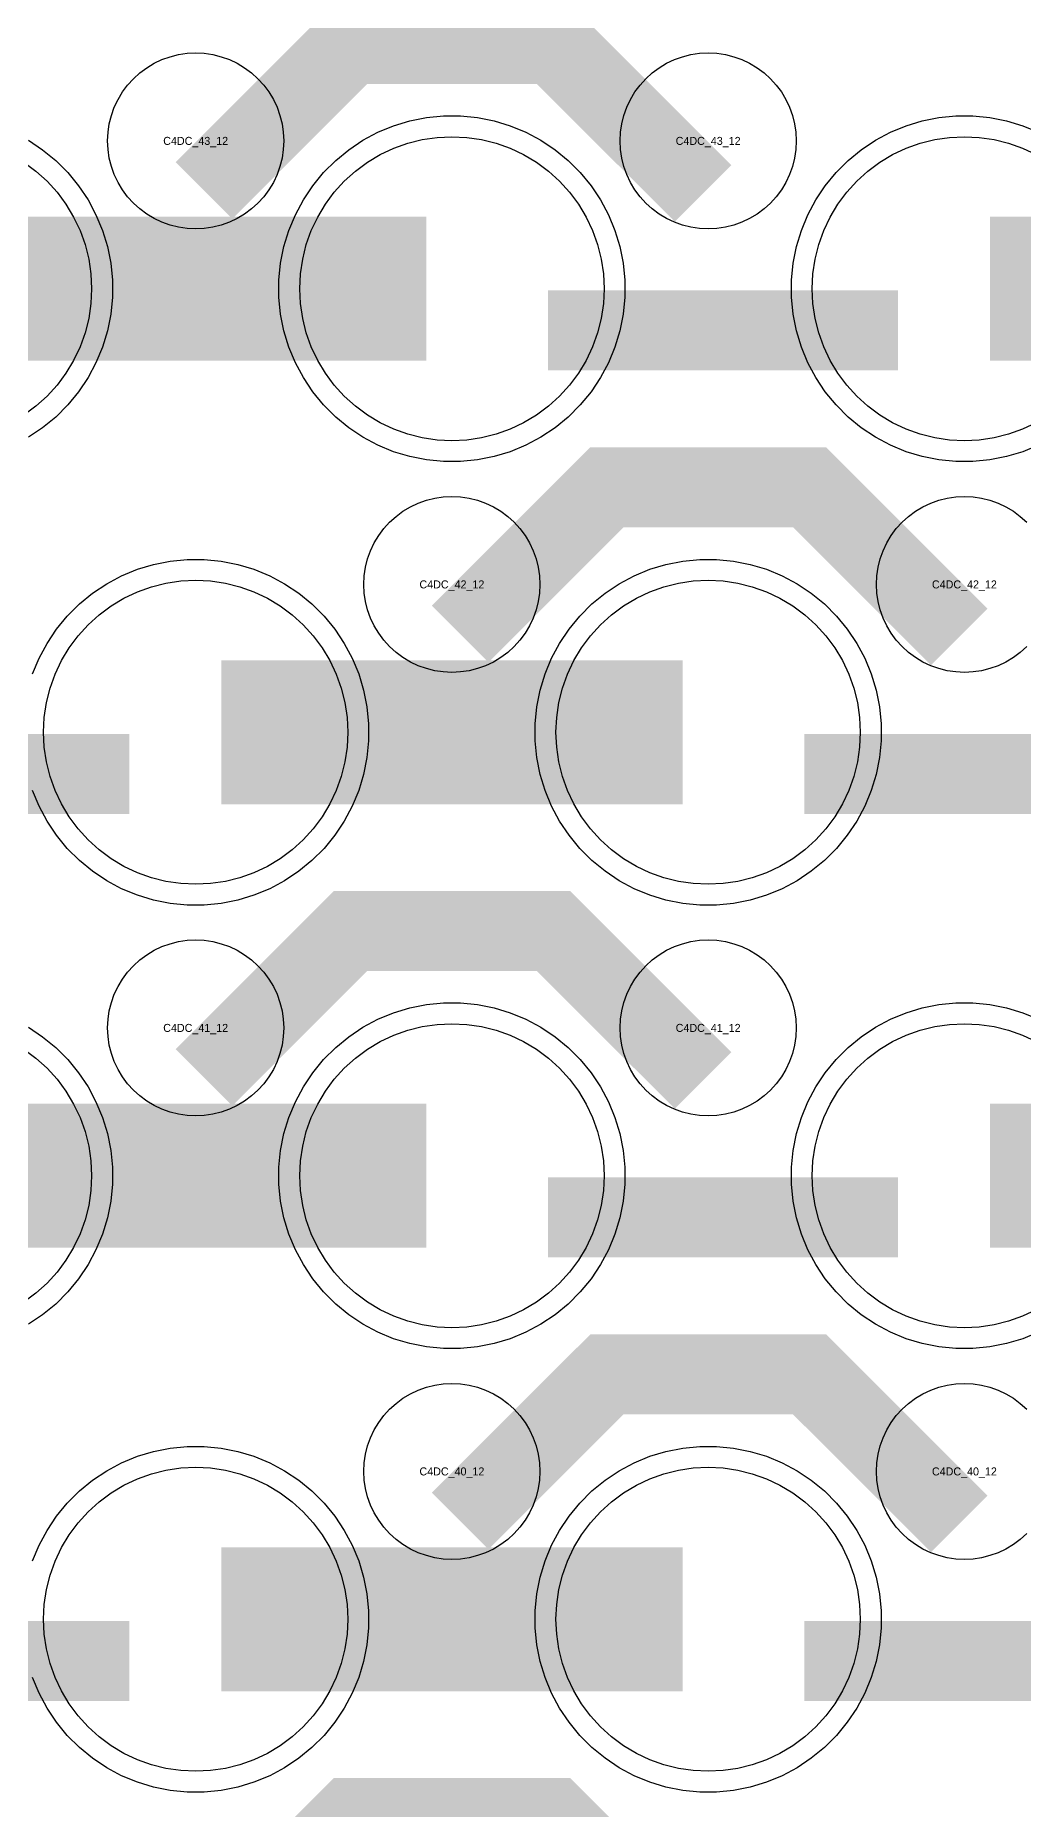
# Model space of a CAD drawing. Extents: x -11880 to 11880, y -14992 to 14992.
# Drawn here: x -8210 to -7902, y -9356 to -8802 of the extents above; entities that cross this region are included whole.
import ezdxf
from ezdxf.enums import TextEntityAlignment as Align

# ---------------------------------------------------------------- set-up
doc = ezdxf.new("R2010")
doc.units = 0
doc.header["$MEASUREMENT"] = 0
for name, color, linetype in [('GDS_775_DT_237', 138, 'CONTINUOUS'), ('RDL1_FS', 34, 'CONTINUOUS'), ('RDL_BS', 160, 'CONTINUOUS')]:
    doc.layers.add(name, color=color, linetype=linetype)

msp = doc.modelspace()

# ---------------------------------------------------------------- linework, layer by layer
at = {"layer": 'RDL1_FS', "color": 240, "true_color": 0xed1f24}
for points in [[(-8080, -8928.819), (-8084.657, -8928.59), (-8089.268, -8927.906), (-8093.791, -8926.774), (-8098.181, -8925.202), (-8102.395, -8923.21), (-8106.395, -8920.812), (-8110.14, -8918.034), (-8113.594, -8914.904), (-8116.724, -8911.45), (-8119.502, -8907.705), (-8121.9, -8903.705), (-8123.892, -8899.491), (-8125.464, -8895.101), (-8126.596, -8890.578), (-8127.28, -8885.967), (-8127.509, -8881.31), (-8127.28, -8876.653), (-8126.596, -8872.042), (-8125.464, -8867.519), (-8123.892, -8863.129), (-8121.9, -8858.915), (-8119.502, -8854.915), (-8116.724, -8851.17), (-8113.594, -8847.716), (-8110.14, -8844.586), (-8106.395, -8841.808), (-8102.395, -8839.41), (-8098.181, -8837.418), (-8093.791, -8835.846), (-8089.268, -8834.714), (-8084.657, -8834.03), (-8080, -8833.801), (-8075.343, -8834.03), (-8070.732, -8834.714), (-8066.209, -8835.846), (-8061.819, -8837.418), (-8057.605, -8839.41), (-8053.605, -8841.808), (-8049.86, -8844.586), (-8046.406, -8847.716), (-8043.276, -8851.17), (-8040.498, -8854.915), (-8038.1, -8858.915), (-8036.108, -8863.129), (-8034.536, -8867.519), (-8033.404, -8872.042), (-8032.72, -8876.653), (-8032.491, -8881.31), (-8032.72, -8885.967), (-8033.404, -8890.578), (-8034.536, -8895.101), (-8036.108, -8899.491), (-8038.1, -8903.705), (-8040.498, -8907.705), (-8043.276, -8911.45), (-8046.406, -8914.904), (-8049.86, -8918.034), (-8053.605, -8920.812), (-8057.605, -8923.21), (-8061.819, -8925.202), (-8066.209, -8926.774), (-8070.732, -8927.906), (-8075.343, -8928.59)], [(-8160, -9344.509), (-8164.657, -9344.28), (-8169.268, -9343.596), (-8173.791, -9342.464), (-8178.181, -9340.892), (-8182.395, -9338.9), (-8186.395, -9336.502), (-8190.14, -9333.724), (-8193.594, -9330.594), (-8196.724, -9327.14), (-8199.502, -9323.395), (-8201.9, -9319.395), (-8203.892, -9315.181), (-8205.464, -9310.791), (-8206.596, -9306.268), (-8207.28, -9301.657), (-8207.509, -9297), (-8207.28, -9292.343), (-8206.596, -9287.732), (-8205.464, -9283.209), (-8203.892, -9278.819), (-8201.9, -9274.605), (-8199.502, -9270.605), (-8196.724, -9266.86), (-8193.594, -9263.406), (-8190.14, -9260.276), (-8186.395, -9257.498), (-8182.395, -9255.1), (-8178.181, -9253.108), (-8173.791, -9251.536), (-8169.268, -9250.404), (-8164.657, -9249.72), (-8160, -9249.491), (-8155.343, -9249.72), (-8150.732, -9250.404), (-8146.209, -9251.536), (-8141.819, -9253.108), (-8137.605, -9255.1), (-8133.605, -9257.498), (-8129.86, -9260.276), (-8126.406, -9263.406), (-8123.276, -9266.86), (-8120.498, -9270.605), (-8118.1, -9274.605), (-8116.108, -9278.819), (-8114.536, -9283.209), (-8113.404, -9287.732), (-8112.72, -9292.343), (-8112.491, -9297), (-8112.72, -9301.657), (-8113.404, -9306.268), (-8114.536, -9310.791), (-8116.108, -9315.181), (-8118.1, -9319.395), (-8120.498, -9323.395), (-8123.276, -9327.14), (-8126.406, -9330.594), (-8129.86, -9333.724), (-8133.605, -9336.502), (-8137.605, -9338.9), (-8141.819, -9340.892), (-8146.209, -9342.464), (-8150.732, -9343.596), (-8155.343, -9344.28)], [(-8000, -9344.509), (-8004.657, -9344.28), (-8009.268, -9343.596), (-8013.791, -9342.464), (-8018.181, -9340.892), (-8022.395, -9338.9), (-8026.395, -9336.502), (-8030.14, -9333.724), (-8033.594, -9330.594), (-8036.724, -9327.14), (-8039.502, -9323.395), (-8041.9, -9319.395), (-8043.892, -9315.181), (-8045.464, -9310.791), (-8046.596, -9306.268), (-8047.28, -9301.657), (-8047.509, -9297), (-8047.28, -9292.343), (-8046.596, -9287.732), (-8045.464, -9283.209), (-8043.892, -9278.819), (-8041.9, -9274.605), (-8039.502, -9270.605), (-8036.724, -9266.86), (-8033.594, -9263.406), (-8030.14, -9260.276), (-8026.395, -9257.498), (-8022.395, -9255.1), (-8018.181, -9253.108), (-8013.791, -9251.536), (-8009.268, -9250.404), (-8004.657, -9249.72), (-8000, -9249.491), (-7995.343, -9249.72), (-7990.732, -9250.404), (-7986.209, -9251.536), (-7981.819, -9253.108), (-7977.605, -9255.1), (-7973.605, -9257.498), (-7969.86, -9260.276), (-7966.406, -9263.406), (-7963.276, -9266.86), (-7960.498, -9270.605), (-7958.1, -9274.605), (-7956.108, -9278.819), (-7954.536, -9283.209), (-7953.404, -9287.732), (-7952.72, -9292.343), (-7952.491, -9297), (-7952.72, -9301.657), (-7953.404, -9306.268), (-7954.536, -9310.791), (-7956.108, -9315.181), (-7958.1, -9319.395), (-7960.498, -9323.395), (-7963.276, -9327.14), (-7966.406, -9330.594), (-7969.86, -9333.724), (-7973.605, -9336.502), (-7977.605, -9338.9), (-7981.819, -9340.892), (-7986.209, -9342.464), (-7990.732, -9343.596), (-7995.343, -9344.28)]]:
    msp.add_lwpolyline(points, close=True, dxfattribs=at)
for points in [[(-7897.605, -8923.21), (-7901.819, -8925.202), (-7906.209, -8926.774), (-7910.732, -8927.906), (-7915.343, -8928.59), (-7920, -8928.819), (-7924.657, -8928.59), (-7929.268, -8927.906), (-7933.791, -8926.774), (-7938.181, -8925.202), (-7942.395, -8923.21), (-7946.395, -8920.812), (-7950.14, -8918.034), (-7953.594, -8914.904), (-7956.724, -8911.45), (-7959.502, -8907.705), (-7961.9, -8903.705), (-7963.892, -8899.491), (-7965.464, -8895.101), (-7966.596, -8890.578), (-7967.28, -8885.967), (-7967.509, -8881.31), (-7967.28, -8876.653), (-7966.596, -8872.042), (-7965.464, -8867.519), (-7963.892, -8863.129), (-7961.9, -8858.915), (-7959.502, -8854.915), (-7956.724, -8851.17), (-7953.594, -8847.716), (-7950.14, -8844.586), (-7946.395, -8841.808), (-7942.395, -8839.41), (-7938.181, -8837.418), (-7933.791, -8835.846), (-7929.268, -8834.714), (-7924.657, -8834.03), (-7920, -8833.801), (-7915.343, -8834.03), (-7910.732, -8834.714), (-7906.209, -8835.846), (-7901.819, -8837.418), (-7897.605, -8839.41)], [(-8213.605, -8841.808), (-8209.86, -8844.586), (-8206.406, -8847.716), (-8203.276, -8851.17), (-8200.498, -8854.915), (-8198.1, -8858.915), (-8196.108, -8863.129), (-8194.536, -8867.519), (-8193.404, -8872.042), (-8192.72, -8876.653), (-8192.491, -8881.31), (-8192.72, -8885.967), (-8193.404, -8890.578), (-8194.536, -8895.101), (-8196.108, -8899.491), (-8198.1, -8903.705), (-8200.498, -8907.705), (-8203.276, -8911.45), (-8206.406, -8914.904), (-8209.86, -8918.034), (-8213.605, -8920.812)]]:
    msp.add_lwpolyline(points, dxfattribs=at)
for points in [[(-8231.998, -8881.31, 45, 45, 0), (-8159.998, -8881.31, 45, 45, 0)], [(-8159.998, -8881.31, 45, 45, 0), (-8087.998, -8881.31, 45, 45, 0)], [(-7911.998, -8881.31, 45, 45, 0), (-7839.998, -8881.31, 45, 45, 0)], [(-8151.998, -9297, 45, 45, 0), (-8079.998, -9297, 45, 45, 0)], [(-8079.998, -9297, 45, 45, 0), (-8007.998, -9297, 45, 45, 0)]]:
    msp.add_lwpolyline(points, format="xyseb", dxfattribs=at)
at = {"layer": 'RDL1_FS'}
for points in [[(-8160, -9067.384), (-8164.657, -9067.155), (-8169.268, -9066.471), (-8173.791, -9065.339), (-8178.181, -9063.767), (-8182.395, -9061.775), (-8186.395, -9059.377), (-8190.14, -9056.599), (-8193.594, -9053.469), (-8196.724, -9050.015), (-8199.502, -9046.27), (-8201.9, -9042.27), (-8203.892, -9038.056), (-8205.464, -9033.666), (-8206.596, -9029.143), (-8207.28, -9024.532), (-8207.509, -9019.875), (-8207.28, -9015.218), (-8206.596, -9010.607), (-8205.464, -9006.084), (-8203.892, -9001.694), (-8201.9, -8997.48), (-8199.502, -8993.48), (-8196.724, -8989.735), (-8193.594, -8986.281), (-8190.14, -8983.151), (-8186.395, -8980.373), (-8182.395, -8977.975), (-8178.181, -8975.983), (-8173.791, -8974.411), (-8169.268, -8973.279), (-8164.657, -8972.595), (-8160, -8972.366), (-8155.343, -8972.595), (-8150.732, -8973.279), (-8146.209, -8974.411), (-8141.819, -8975.983), (-8137.605, -8977.975), (-8133.605, -8980.373), (-8129.86, -8983.151), (-8126.406, -8986.281), (-8123.276, -8989.735), (-8120.498, -8993.48), (-8118.1, -8997.48), (-8116.108, -9001.694), (-8114.536, -9006.084), (-8113.404, -9010.607), (-8112.72, -9015.218), (-8112.491, -9019.875), (-8112.72, -9024.532), (-8113.404, -9029.143), (-8114.536, -9033.666), (-8116.108, -9038.056), (-8118.1, -9042.27), (-8120.498, -9046.27), (-8123.276, -9050.015), (-8126.406, -9053.469), (-8129.86, -9056.599), (-8133.605, -9059.377), (-8137.605, -9061.775), (-8141.819, -9063.767), (-8146.209, -9065.339), (-8150.732, -9066.471), (-8155.343, -9067.155)], [(-8000, -9067.384), (-8004.657, -9067.155), (-8009.268, -9066.471), (-8013.791, -9065.339), (-8018.181, -9063.767), (-8022.395, -9061.775), (-8026.395, -9059.377), (-8030.14, -9056.599), (-8033.594, -9053.469), (-8036.724, -9050.015), (-8039.502, -9046.27), (-8041.9, -9042.27), (-8043.892, -9038.056), (-8045.464, -9033.666), (-8046.596, -9029.143), (-8047.28, -9024.532), (-8047.509, -9019.875), (-8047.28, -9015.218), (-8046.596, -9010.607), (-8045.464, -9006.084), (-8043.892, -9001.694), (-8041.9, -8997.48), (-8039.502, -8993.48), (-8036.724, -8989.735), (-8033.594, -8986.281), (-8030.14, -8983.151), (-8026.395, -8980.373), (-8022.395, -8977.975), (-8018.181, -8975.983), (-8013.791, -8974.411), (-8009.268, -8973.279), (-8004.657, -8972.595), (-8000, -8972.366), (-7995.343, -8972.595), (-7990.732, -8973.279), (-7986.209, -8974.411), (-7981.819, -8975.983), (-7977.605, -8977.975), (-7973.605, -8980.373), (-7969.86, -8983.151), (-7966.406, -8986.281), (-7963.276, -8989.735), (-7960.498, -8993.48), (-7958.1, -8997.48), (-7956.108, -9001.694), (-7954.536, -9006.084), (-7953.404, -9010.607), (-7952.72, -9015.218), (-7952.491, -9019.875), (-7952.72, -9024.532), (-7953.404, -9029.143), (-7954.536, -9033.666), (-7956.108, -9038.056), (-7958.1, -9042.27), (-7960.498, -9046.27), (-7963.276, -9050.015), (-7966.406, -9053.469), (-7969.86, -9056.599), (-7973.605, -9059.377), (-7977.605, -9061.775), (-7981.819, -9063.767), (-7986.209, -9065.339), (-7990.732, -9066.471), (-7995.343, -9067.155)], [(-8080, -9205.944), (-8084.657, -9205.715), (-8089.268, -9205.031), (-8093.791, -9203.899), (-8098.181, -9202.327), (-8102.395, -9200.335), (-8106.395, -9197.937), (-8110.14, -9195.159), (-8113.594, -9192.029), (-8116.724, -9188.575), (-8119.502, -9184.83), (-8121.9, -9180.83), (-8123.892, -9176.616), (-8125.464, -9172.226), (-8126.596, -9167.703), (-8127.28, -9163.092), (-8127.509, -9158.435), (-8127.28, -9153.778), (-8126.596, -9149.167), (-8125.464, -9144.644), (-8123.892, -9140.254), (-8121.9, -9136.04), (-8119.502, -9132.04), (-8116.724, -9128.295), (-8113.594, -9124.841), (-8110.14, -9121.711), (-8106.395, -9118.933), (-8102.395, -9116.535), (-8098.181, -9114.543), (-8093.791, -9112.971), (-8089.268, -9111.839), (-8084.657, -9111.155), (-8080, -9110.926), (-8075.343, -9111.155), (-8070.732, -9111.839), (-8066.209, -9112.971), (-8061.819, -9114.543), (-8057.605, -9116.535), (-8053.605, -9118.933), (-8049.86, -9121.711), (-8046.406, -9124.841), (-8043.276, -9128.295), (-8040.498, -9132.04), (-8038.1, -9136.04), (-8036.108, -9140.254), (-8034.536, -9144.644), (-8033.404, -9149.167), (-8032.72, -9153.778), (-8032.491, -9158.435), (-8032.72, -9163.092), (-8033.404, -9167.703), (-8034.536, -9172.226), (-8036.108, -9176.616), (-8038.1, -9180.83), (-8040.498, -9184.83), (-8043.276, -9188.575), (-8046.406, -9192.029), (-8049.86, -9195.159), (-8053.605, -9197.937), (-8057.605, -9200.335), (-8061.819, -9202.327), (-8066.209, -9203.899), (-8070.732, -9205.031), (-8075.343, -9205.715)]]:
    msp.add_lwpolyline(points, close=True, dxfattribs=at)
for points in [[(-8151.998, -9019.875, 45, 45, 0), (-8079.998, -9019.875, 45, 45, 0)], [(-8079.998, -9019.875, 45, 45, 0), (-8007.998, -9019.875, 45, 45, 0)], [(-8231.998, -9158.435, 45, 45, 0), (-8159.998, -9158.435, 45, 45, 0)], [(-8159.998, -9158.435, 45, 45, 0), (-8087.998, -9158.435, 45, 45, 0)], [(-7911.998, -9158.435, 45, 45, 0), (-7839.998, -9158.435, 45, 45, 0)]]:
    msp.add_lwpolyline(points, format="xyseb", dxfattribs=at)
for points in [[(-7897.605, -9200.335), (-7901.819, -9202.327), (-7906.209, -9203.899), (-7910.732, -9205.031), (-7915.343, -9205.715), (-7920, -9205.944), (-7924.657, -9205.715), (-7929.268, -9205.031), (-7933.791, -9203.899), (-7938.181, -9202.327), (-7942.395, -9200.335), (-7946.395, -9197.937), (-7950.14, -9195.159), (-7953.594, -9192.029), (-7956.724, -9188.575), (-7959.502, -9184.83), (-7961.9, -9180.83), (-7963.892, -9176.616), (-7965.464, -9172.226), (-7966.596, -9167.703), (-7967.28, -9163.092), (-7967.509, -9158.435), (-7967.28, -9153.778), (-7966.596, -9149.167), (-7965.464, -9144.644), (-7963.892, -9140.254), (-7961.9, -9136.04), (-7959.502, -9132.04), (-7956.724, -9128.295), (-7953.594, -9124.841), (-7950.14, -9121.711), (-7946.395, -9118.933), (-7942.395, -9116.535), (-7938.181, -9114.543), (-7933.791, -9112.971), (-7929.268, -9111.839), (-7924.657, -9111.155), (-7920, -9110.926), (-7915.343, -9111.155), (-7910.732, -9111.839), (-7906.209, -9112.971), (-7901.819, -9114.543), (-7897.605, -9116.535)], [(-8213.605, -9118.933), (-8209.86, -9121.711), (-8206.406, -9124.841), (-8203.276, -9128.295), (-8200.498, -9132.04), (-8198.1, -9136.04), (-8196.108, -9140.254), (-8194.536, -9144.644), (-8193.404, -9149.167), (-8192.72, -9153.778), (-8192.491, -9158.435), (-8192.72, -9163.092), (-8193.404, -9167.703), (-8194.536, -9172.226), (-8196.108, -9176.616), (-8198.1, -9180.83), (-8200.498, -9184.83), (-8203.276, -9188.575), (-8206.406, -9192.029), (-8209.86, -9195.159), (-8213.605, -9197.937)]]:
    msp.add_lwpolyline(points, dxfattribs=at)
at = {"layer": 'RDL_BS'}
for points in [[(-8157.438, -8850.624, 25, 25, 0), (-8111.623, -8804.809, 25, 25, 0), (-8078.07, -8804.809, 25, 25, 0)], [(-8001.599, -8851.523, 25, 25, 0), (-8048.313, -8804.809, 25, 25, 0), (-8078.071, -8804.809, 25, 25, 0)], [(-8077.438, -8989.189, 25, 25, 0), (-8031.623, -8943.374, 25, 25, 0), (-7998.07, -8943.374, 25, 25, 0)], [(-7921.599, -8990.088, 25, 25, 0), (-7968.313, -8943.374, 25, 25, 0), (-7998.071, -8943.374, 25, 25, 0)], [(-8289.984, -9032.888, 25, 25, 0), (-8180.719, -9032.888, 25, 25, 0)], [(-7969.984, -9032.888, 25, 25, 0), (-7860.719, -9032.888, 25, 25, 0)], [(-8157.438, -9127.749, 25, 25, 0), (-8111.623, -9081.934, 25, 25, 0), (-8078.07, -9081.934, 25, 25, 0)], [(-8001.599, -9128.648, 25, 25, 0), (-8048.313, -9081.934, 25, 25, 0), (-8078.071, -9081.934, 25, 25, 0)], [(-8049.984, -9171.448, 25, 25, 0), (-7940.719, -9171.448, 25, 25, 0)], [(-8077.438, -9266.314, 25, 25, 0), (-8031.623, -9220.499, 25, 25, 0), (-7998.07, -9220.499, 25, 25, 0)], [(-7921.599, -9267.213, 25, 25, 0), (-7968.313, -9220.499, 25, 25, 0), (-7998.071, -9220.499, 25, 25, 0)], [(-8157.438, -9404.879, 25, 25, 0), (-8111.623, -9359.064, 25, 25, 0), (-8078.07, -9359.064, 25, 25, 0)], [(-8001.599, -9405.778, 25, 25, 0), (-8048.313, -9359.064, 25, 25, 0), (-8078.071, -9359.064, 25, 25, 0)]]:
    msp.add_lwpolyline(points, format="xyseb", dxfattribs=at)
for points in [[(-8160, -8862.616), (-8162.693, -8862.484), (-8165.365, -8862.088), (-8167.984, -8861.431), (-8170.519, -8860.524), (-8172.956, -8859.372), (-8175.28, -8857.979), (-8177.443, -8856.376), (-8179.442, -8854.564), (-8181.254, -8852.565), (-8182.857, -8850.402), (-8184.25, -8848.078), (-8185.402, -8845.641), (-8186.309, -8843.106), (-8186.966, -8840.487), (-8187.362, -8837.815), (-8187.494, -8835.122), (-8187.362, -8832.429), (-8186.966, -8829.757), (-8186.309, -8827.138), (-8185.402, -8824.603), (-8184.25, -8822.166), (-8182.857, -8819.842), (-8181.254, -8817.679), (-8179.442, -8815.68), (-8177.443, -8813.868), (-8175.28, -8812.265), (-8172.956, -8810.872), (-8170.519, -8809.72), (-8167.984, -8808.813), (-8165.365, -8808.156), (-8162.693, -8807.76), (-8160, -8807.628), (-8157.307, -8807.76), (-8154.635, -8808.156), (-8152.016, -8808.813), (-8149.481, -8809.72), (-8147.044, -8810.872), (-8144.72, -8812.265), (-8142.557, -8813.868), (-8140.558, -8815.68), (-8138.746, -8817.679), (-8137.143, -8819.842), (-8135.75, -8822.166), (-8134.598, -8824.603), (-8133.691, -8827.138), (-8133.034, -8829.757), (-8132.638, -8832.429), (-8132.506, -8835.122), (-8132.638, -8837.815), (-8133.034, -8840.487), (-8133.691, -8843.106), (-8134.598, -8845.641), (-8135.75, -8848.078), (-8137.143, -8850.402), (-8138.746, -8852.565), (-8140.558, -8854.564), (-8142.557, -8856.376), (-8144.72, -8857.979), (-8147.044, -8859.372), (-8149.481, -8860.524), (-8152.016, -8861.431), (-8154.635, -8862.088), (-8157.307, -8862.484)], [(-8000, -8862.616), (-8002.693, -8862.484), (-8005.365, -8862.088), (-8007.984, -8861.431), (-8010.519, -8860.524), (-8012.956, -8859.372), (-8015.28, -8857.979), (-8017.443, -8856.376), (-8019.442, -8854.564), (-8021.254, -8852.565), (-8022.857, -8850.402), (-8024.25, -8848.078), (-8025.402, -8845.641), (-8026.309, -8843.106), (-8026.966, -8840.487), (-8027.362, -8837.815), (-8027.494, -8835.122), (-8027.362, -8832.429), (-8026.966, -8829.757), (-8026.309, -8827.138), (-8025.402, -8824.603), (-8024.25, -8822.166), (-8022.857, -8819.842), (-8021.254, -8817.679), (-8019.442, -8815.68), (-8017.443, -8813.868), (-8015.28, -8812.265), (-8012.956, -8810.872), (-8010.519, -8809.72), (-8007.984, -8808.813), (-8005.365, -8808.156), (-8002.693, -8807.76), (-8000, -8807.628), (-7997.307, -8807.76), (-7994.635, -8808.156), (-7992.016, -8808.813), (-7989.481, -8809.72), (-7987.044, -8810.872), (-7984.72, -8812.265), (-7982.557, -8813.868), (-7980.558, -8815.68), (-7978.746, -8817.679), (-7977.143, -8819.842), (-7975.75, -8822.166), (-7974.598, -8824.603), (-7973.691, -8827.138), (-7973.034, -8829.757), (-7972.638, -8832.429), (-7972.506, -8835.122), (-7972.638, -8837.815), (-7973.034, -8840.487), (-7973.691, -8843.106), (-7974.598, -8845.641), (-7975.75, -8848.078), (-7977.143, -8850.402), (-7978.746, -8852.565), (-7980.558, -8854.564), (-7982.557, -8856.376), (-7984.72, -8857.979), (-7987.044, -8859.372), (-7989.481, -8860.524), (-7992.016, -8861.431), (-7994.635, -8862.088), (-7997.307, -8862.484)], [(-8080, -9001.181), (-8082.693, -9001.049), (-8085.365, -9000.653), (-8087.984, -8999.996), (-8090.519, -8999.089), (-8092.956, -8997.937), (-8095.28, -8996.544), (-8097.443, -8994.941), (-8099.442, -8993.129), (-8101.254, -8991.13), (-8102.857, -8988.967), (-8104.25, -8986.643), (-8105.402, -8984.206), (-8106.309, -8981.671), (-8106.966, -8979.052), (-8107.362, -8976.38), (-8107.494, -8973.687), (-8107.362, -8970.994), (-8106.966, -8968.322), (-8106.309, -8965.703), (-8105.402, -8963.168), (-8104.25, -8960.731), (-8102.857, -8958.407), (-8101.254, -8956.244), (-8099.442, -8954.245), (-8097.443, -8952.433), (-8095.28, -8950.83), (-8092.956, -8949.437), (-8090.519, -8948.285), (-8087.984, -8947.378), (-8085.365, -8946.721), (-8082.693, -8946.325), (-8080, -8946.193), (-8077.307, -8946.325), (-8074.635, -8946.721), (-8072.016, -8947.378), (-8069.481, -8948.285), (-8067.044, -8949.437), (-8064.72, -8950.83), (-8062.557, -8952.433), (-8060.558, -8954.245), (-8058.746, -8956.244), (-8057.143, -8958.407), (-8055.75, -8960.731), (-8054.598, -8963.168), (-8053.691, -8965.703), (-8053.034, -8968.322), (-8052.638, -8970.994), (-8052.506, -8973.687), (-8052.638, -8976.38), (-8053.034, -8979.052), (-8053.691, -8981.671), (-8054.598, -8984.206), (-8055.75, -8986.643), (-8057.143, -8988.967), (-8058.746, -8991.13), (-8060.558, -8993.129), (-8062.557, -8994.941), (-8064.72, -8996.544), (-8067.044, -8997.937), (-8069.481, -8999.089), (-8072.016, -8999.996), (-8074.635, -9000.653), (-8077.307, -9001.049)], [(-8002.644, -9073.875), (-8007.938, -9073.358), (-8013.165, -9072.312), (-8018.205, -9070.781), (-8023.115, -9068.75), (-8027.777, -9066.258), (-8032.191, -9063.311), (-8036.292, -9059.949), (-8040.074, -9056.167), (-8043.436, -9052.066), (-8046.383, -9047.652), (-8048.875, -9042.99), (-8050.906, -9038.08), (-8052.437, -9033.04), (-8053.483, -9027.813), (-8054, -9022.519), (-8054, -9017.231), (-8053.483, -9011.937), (-8052.437, -9006.71), (-8050.906, -9001.67), (-8048.875, -8996.76), (-8046.383, -8992.098), (-8043.436, -8987.684), (-8040.074, -8983.583), (-8036.292, -8979.801), (-8032.191, -8976.439), (-8027.777, -8973.492), (-8023.115, -8971), (-8018.205, -8968.969), (-8013.165, -8967.438), (-8007.938, -8966.392), (-8002.644, -8965.875), (-7997.356, -8965.875), (-7992.062, -8966.392), (-7986.835, -8967.438), (-7981.795, -8968.969), (-7976.885, -8971), (-7972.223, -8973.492), (-7967.809, -8976.439), (-7963.708, -8979.801), (-7959.926, -8983.583), (-7956.564, -8987.684), (-7953.617, -8992.098), (-7951.125, -8996.76), (-7949.094, -9001.67), (-7947.563, -9006.71), (-7946.517, -9011.937), (-7946, -9017.231), (-7946, -9022.519), (-7946.517, -9027.813), (-7947.563, -9033.04), (-7949.094, -9038.08), (-7951.125, -9042.99), (-7953.617, -9047.652), (-7956.564, -9052.066), (-7959.926, -9056.167), (-7963.708, -9059.949), (-7967.809, -9063.311), (-7972.223, -9066.258), (-7976.885, -9068.75), (-7981.795, -9070.781), (-7986.835, -9072.312), (-7992.062, -9073.358), (-7997.356, -9073.875)], [(-8160, -9139.741), (-8162.693, -9139.609), (-8165.365, -9139.213), (-8167.984, -9138.556), (-8170.519, -9137.649), (-8172.956, -9136.497), (-8175.28, -9135.104), (-8177.443, -9133.501), (-8179.442, -9131.689), (-8181.254, -9129.69), (-8182.857, -9127.527), (-8184.25, -9125.203), (-8185.402, -9122.766), (-8186.309, -9120.231), (-8186.966, -9117.612), (-8187.362, -9114.94), (-8187.494, -9112.247), (-8187.362, -9109.554), (-8186.966, -9106.882), (-8186.309, -9104.263), (-8185.402, -9101.728), (-8184.25, -9099.291), (-8182.857, -9096.967), (-8181.254, -9094.804), (-8179.442, -9092.805), (-8177.443, -9090.993), (-8175.28, -9089.39), (-8172.956, -9087.997), (-8170.519, -9086.845), (-8167.984, -9085.938), (-8165.365, -9085.281), (-8162.693, -9084.885), (-8160, -9084.753), (-8157.307, -9084.885), (-8154.635, -9085.281), (-8152.016, -9085.938), (-8149.481, -9086.845), (-8147.044, -9087.997), (-8144.72, -9089.39), (-8142.557, -9090.993), (-8140.558, -9092.805), (-8138.746, -9094.804), (-8137.143, -9096.967), (-8135.75, -9099.291), (-8134.598, -9101.728), (-8133.691, -9104.263), (-8133.034, -9106.882), (-8132.638, -9109.554), (-8132.506, -9112.247), (-8132.638, -9114.94), (-8133.034, -9117.612), (-8133.691, -9120.231), (-8134.598, -9122.766), (-8135.75, -9125.203), (-8137.143, -9127.527), (-8138.746, -9129.69), (-8140.558, -9131.689), (-8142.557, -9133.501), (-8144.72, -9135.104), (-8147.044, -9136.497), (-8149.481, -9137.649), (-8152.016, -9138.556), (-8154.635, -9139.213), (-8157.307, -9139.609)], [(-8000, -9139.741), (-8002.693, -9139.609), (-8005.365, -9139.213), (-8007.984, -9138.556), (-8010.519, -9137.649), (-8012.956, -9136.497), (-8015.28, -9135.104), (-8017.443, -9133.501), (-8019.442, -9131.689), (-8021.254, -9129.69), (-8022.857, -9127.527), (-8024.25, -9125.203), (-8025.402, -9122.766), (-8026.309, -9120.231), (-8026.966, -9117.612), (-8027.362, -9114.94), (-8027.494, -9112.247), (-8027.362, -9109.554), (-8026.966, -9106.882), (-8026.309, -9104.263), (-8025.402, -9101.728), (-8024.25, -9099.291), (-8022.857, -9096.967), (-8021.254, -9094.804), (-8019.442, -9092.805), (-8017.443, -9090.993), (-8015.28, -9089.39), (-8012.956, -9087.997), (-8010.519, -9086.845), (-8007.984, -9085.938), (-8005.365, -9085.281), (-8002.693, -9084.885), (-8000, -9084.753), (-7997.307, -9084.885), (-7994.635, -9085.281), (-7992.016, -9085.938), (-7989.481, -9086.845), (-7987.044, -9087.997), (-7984.72, -9089.39), (-7982.557, -9090.993), (-7980.558, -9092.805), (-7978.746, -9094.804), (-7977.143, -9096.967), (-7975.75, -9099.291), (-7974.598, -9101.728), (-7973.691, -9104.263), (-7973.034, -9106.882), (-7972.638, -9109.554), (-7972.506, -9112.247), (-7972.638, -9114.94), (-7973.034, -9117.612), (-7973.691, -9120.231), (-7974.598, -9122.766), (-7975.75, -9125.203), (-7977.143, -9127.527), (-7978.746, -9129.69), (-7980.558, -9131.689), (-7982.557, -9133.501), (-7984.72, -9135.104), (-7987.044, -9136.497), (-7989.481, -9137.649), (-7992.016, -9138.556), (-7994.635, -9139.213), (-7997.307, -9139.609)], [(-8082.644, -9212.435), (-8087.938, -9211.918), (-8093.165, -9210.872), (-8098.205, -9209.341), (-8103.115, -9207.31), (-8107.777, -9204.818), (-8112.191, -9201.871), (-8116.292, -9198.509), (-8120.074, -9194.727), (-8123.436, -9190.626), (-8126.383, -9186.212), (-8128.875, -9181.55), (-8130.906, -9176.64), (-8132.437, -9171.6), (-8133.483, -9166.373), (-8134, -9161.079), (-8134, -9155.791), (-8133.483, -9150.497), (-8132.437, -9145.27), (-8130.906, -9140.23), (-8128.875, -9135.32), (-8126.383, -9130.658), (-8123.436, -9126.244), (-8120.074, -9122.143), (-8116.292, -9118.361), (-8112.191, -9114.999), (-8107.777, -9112.052), (-8103.115, -9109.56), (-8098.205, -9107.529), (-8093.165, -9105.998), (-8087.938, -9104.952), (-8082.644, -9104.435), (-8077.356, -9104.435), (-8072.062, -9104.952), (-8066.835, -9105.998), (-8061.795, -9107.529), (-8056.885, -9109.56), (-8052.223, -9112.052), (-8047.809, -9114.999), (-8043.708, -9118.361), (-8039.926, -9122.143), (-8036.564, -9126.244), (-8033.617, -9130.658), (-8031.125, -9135.32), (-8029.094, -9140.23), (-8027.563, -9145.27), (-8026.517, -9150.497), (-8026, -9155.791), (-8026, -9161.079), (-8026.517, -9166.373), (-8027.563, -9171.6), (-8029.094, -9176.64), (-8031.125, -9181.55), (-8033.617, -9186.212), (-8036.564, -9190.626), (-8039.926, -9194.727), (-8043.708, -9198.509), (-8047.809, -9201.871), (-8052.223, -9204.818), (-8056.885, -9207.31), (-8061.795, -9209.341), (-8066.835, -9210.872), (-8072.062, -9211.918), (-8077.356, -9212.435)], [(-8080, -9278.306), (-8082.693, -9278.174), (-8085.365, -9277.778), (-8087.984, -9277.121), (-8090.519, -9276.214), (-8092.956, -9275.062), (-8095.28, -9273.669), (-8097.443, -9272.066), (-8099.442, -9270.254), (-8101.254, -9268.255), (-8102.857, -9266.092), (-8104.25, -9263.768), (-8105.402, -9261.331), (-8106.309, -9258.796), (-8106.966, -9256.177), (-8107.362, -9253.505), (-8107.494, -9250.812), (-8107.362, -9248.119), (-8106.966, -9245.447), (-8106.309, -9242.828), (-8105.402, -9240.293), (-8104.25, -9237.856), (-8102.857, -9235.532), (-8101.254, -9233.369), (-8099.442, -9231.37), (-8097.443, -9229.558), (-8095.28, -9227.955), (-8092.956, -9226.562), (-8090.519, -9225.41), (-8087.984, -9224.503), (-8085.365, -9223.846), (-8082.693, -9223.45), (-8080, -9223.318), (-8077.307, -9223.45), (-8074.635, -9223.846), (-8072.016, -9224.503), (-8069.481, -9225.41), (-8067.044, -9226.562), (-8064.72, -9227.955), (-8062.557, -9229.558), (-8060.558, -9231.37), (-8058.746, -9233.369), (-8057.143, -9235.532), (-8055.75, -9237.856), (-8054.598, -9240.293), (-8053.691, -9242.828), (-8053.034, -9245.447), (-8052.638, -9248.119), (-8052.506, -9250.812), (-8052.638, -9253.505), (-8053.034, -9256.177), (-8053.691, -9258.796), (-8054.598, -9261.331), (-8055.75, -9263.768), (-8057.143, -9266.092), (-8058.746, -9268.255), (-8060.558, -9270.254), (-8062.557, -9272.066), (-8064.72, -9273.669), (-8067.044, -9275.062), (-8069.481, -9276.214), (-8072.016, -9277.121), (-8074.635, -9277.778), (-8077.307, -9278.174)]]:
    msp.add_lwpolyline(points, close=True, dxfattribs=at)
at = {"layer": 'RDL_BS', "color": 240, "true_color": 0xed1f24}
for points in [[(-8082.644, -8935.31), (-8087.938, -8934.793), (-8093.165, -8933.747), (-8098.205, -8932.216), (-8103.115, -8930.185), (-8107.777, -8927.693), (-8112.191, -8924.746), (-8116.292, -8921.384), (-8120.074, -8917.602), (-8123.436, -8913.501), (-8126.383, -8909.087), (-8128.875, -8904.425), (-8130.906, -8899.515), (-8132.437, -8894.475), (-8133.483, -8889.248), (-8134, -8883.954), (-8134, -8878.666), (-8133.483, -8873.372), (-8132.437, -8868.145), (-8130.906, -8863.105), (-8128.875, -8858.195), (-8126.383, -8853.533), (-8123.436, -8849.119), (-8120.074, -8845.018), (-8116.292, -8841.236), (-8112.191, -8837.874), (-8107.777, -8834.927), (-8103.115, -8832.435), (-8098.205, -8830.404), (-8093.165, -8828.873), (-8087.938, -8827.827), (-8082.644, -8827.31), (-8077.356, -8827.31), (-8072.062, -8827.827), (-8066.835, -8828.873), (-8061.795, -8830.404), (-8056.885, -8832.435), (-8052.223, -8834.927), (-8047.809, -8837.874), (-8043.708, -8841.236), (-8039.926, -8845.018), (-8036.564, -8849.119), (-8033.617, -8853.533), (-8031.125, -8858.195), (-8029.094, -8863.105), (-8027.563, -8868.145), (-8026.517, -8873.372), (-8026, -8878.666), (-8026, -8883.954), (-8026.517, -8889.248), (-8027.563, -8894.475), (-8029.094, -8899.515), (-8031.125, -8904.425), (-8033.617, -8909.087), (-8036.564, -8913.501), (-8039.926, -8917.602), (-8043.708, -8921.384), (-8047.809, -8924.746), (-8052.223, -8927.693), (-8056.885, -8930.185), (-8061.795, -8932.216), (-8066.835, -8933.747), (-8072.062, -8934.793), (-8077.356, -8935.31)], [(-8002.644, -9351), (-8007.938, -9350.483), (-8013.165, -9349.437), (-8018.205, -9347.906), (-8023.115, -9345.875), (-8027.777, -9343.383), (-8032.191, -9340.436), (-8036.292, -9337.074), (-8040.074, -9333.292), (-8043.436, -9329.191), (-8046.383, -9324.777), (-8048.875, -9320.115), (-8050.906, -9315.205), (-8052.437, -9310.165), (-8053.483, -9304.938), (-8054, -9299.644), (-8054, -9294.356), (-8053.483, -9289.062), (-8052.437, -9283.835), (-8050.906, -9278.795), (-8048.875, -9273.885), (-8046.383, -9269.223), (-8043.436, -9264.809), (-8040.074, -9260.708), (-8036.292, -9256.926), (-8032.191, -9253.564), (-8027.777, -9250.617), (-8023.115, -9248.125), (-8018.205, -9246.094), (-8013.165, -9244.563), (-8007.938, -9243.517), (-8002.644, -9243), (-7997.356, -9243), (-7992.062, -9243.517), (-7986.835, -9244.563), (-7981.795, -9246.094), (-7976.885, -9248.125), (-7972.223, -9250.617), (-7967.809, -9253.564), (-7963.708, -9256.926), (-7959.926, -9260.708), (-7956.564, -9264.809), (-7953.617, -9269.223), (-7951.125, -9273.885), (-7949.094, -9278.795), (-7947.563, -9283.835), (-7946.517, -9289.062), (-7946, -9294.356), (-7946, -9299.644), (-7946.517, -9304.938), (-7947.563, -9310.165), (-7949.094, -9315.205), (-7951.125, -9320.115), (-7953.617, -9324.777), (-7956.564, -9329.191), (-7959.926, -9333.292), (-7963.708, -9337.074), (-7967.809, -9340.436), (-7972.223, -9343.383), (-7976.885, -9345.875), (-7981.795, -9347.906), (-7986.835, -9349.437), (-7992.062, -9350.483), (-7997.356, -9351)]]:
    msp.add_lwpolyline(points, close=True, dxfattribs=at)
for points in [[(-7896.885, -8930.185), (-7901.795, -8932.216), (-7906.835, -8933.747), (-7912.062, -8934.793), (-7917.356, -8935.31), (-7922.644, -8935.31), (-7927.938, -8934.793), (-7933.165, -8933.747), (-7938.205, -8932.216), (-7943.115, -8930.185), (-7947.777, -8927.693), (-7952.191, -8924.746), (-7956.292, -8921.384), (-7960.074, -8917.602), (-7963.436, -8913.501), (-7966.383, -8909.087), (-7968.875, -8904.425), (-7970.906, -8899.515), (-7972.437, -8894.475), (-7973.483, -8889.248), (-7974, -8883.954), (-7974, -8878.666), (-7973.483, -8873.372), (-7972.437, -8868.145), (-7970.906, -8863.105), (-7968.875, -8858.195), (-7966.383, -8853.533), (-7963.436, -8849.119), (-7960.074, -8845.018), (-7956.292, -8841.236), (-7952.191, -8837.874), (-7947.777, -8834.927), (-7943.115, -8832.435), (-7938.205, -8830.404), (-7933.165, -8828.873), (-7927.938, -8827.827), (-7922.644, -8827.31), (-7917.356, -8827.31), (-7912.062, -8827.827), (-7906.835, -8828.873), (-7901.795, -8830.404), (-7896.885, -8832.435)], [(-8212.223, -8834.927), (-8207.809, -8837.874), (-8203.708, -8841.236), (-8199.926, -8845.018), (-8196.564, -8849.119), (-8193.617, -8853.533), (-8191.125, -8858.195), (-8189.094, -8863.105), (-8187.563, -8868.145), (-8186.517, -8873.372), (-8186, -8878.666), (-8186, -8883.954), (-8186.517, -8889.248), (-8187.563, -8894.475), (-8189.094, -8899.515), (-8191.125, -8904.425), (-8193.617, -8909.087), (-8196.564, -8913.501), (-8199.926, -8917.602), (-8203.708, -8921.384), (-8207.809, -8924.746), (-8212.223, -8927.693)], [(-8210.906, -9278.795), (-8208.875, -9273.885), (-8206.383, -9269.223), (-8203.436, -9264.809), (-8200.074, -9260.708), (-8196.292, -9256.926), (-8192.191, -9253.564), (-8187.777, -9250.617), (-8183.115, -9248.125), (-8178.205, -9246.094), (-8173.165, -9244.563), (-8167.938, -9243.517), (-8162.644, -9243), (-8157.356, -9243), (-8152.062, -9243.517), (-8146.835, -9244.563), (-8141.795, -9246.094), (-8136.885, -9248.125), (-8132.223, -9250.617), (-8127.809, -9253.564), (-8123.708, -9256.926), (-8119.926, -9260.708), (-8116.564, -9264.809), (-8113.617, -9269.223), (-8111.125, -9273.885), (-8109.094, -9278.795), (-8107.563, -9283.835), (-8106.517, -9289.062), (-8106, -9294.356), (-8106, -9299.644), (-8106.517, -9304.938), (-8107.563, -9310.165), (-8109.094, -9315.205), (-8111.125, -9320.115), (-8113.617, -9324.777), (-8116.564, -9329.191), (-8119.926, -9333.292), (-8123.708, -9337.074), (-8127.809, -9340.436), (-8132.223, -9343.383), (-8136.885, -9345.875), (-8141.795, -9347.906), (-8146.835, -9349.437), (-8152.062, -9350.483), (-8157.356, -9351), (-8162.644, -9351), (-8167.938, -9350.483), (-8173.165, -9349.437), (-8178.205, -9347.906), (-8183.115, -9345.875), (-8187.777, -9343.383), (-8192.191, -9340.436), (-8196.292, -9337.074), (-8200.074, -9333.292), (-8203.436, -9329.191), (-8206.383, -9324.777), (-8208.875, -9320.115), (-8210.906, -9315.205)]]:
    msp.add_lwpolyline(points, dxfattribs=at)
for points in [[(-8049.984, -8894.323, 25, 25, 0), (-7940.719, -8894.323, 25, 25, 0)], [(-8289.984, -9310.013, 25, 25, 0), (-8180.719, -9310.013, 25, 25, 0)], [(-7969.984, -9310.013, 25, 25, 0), (-7860.719, -9310.013, 25, 25, 0)]]:
    msp.add_lwpolyline(points, format="xyseb", dxfattribs=at)
at = {"layer": 'RDL_BS'}
for points in [[(-7900.558, -8993.129), (-7902.557, -8994.941), (-7904.72, -8996.544), (-7907.044, -8997.937), (-7909.481, -8999.089), (-7912.016, -8999.996), (-7914.635, -9000.653), (-7917.307, -9001.049), (-7920, -9001.181), (-7922.693, -9001.049), (-7925.365, -9000.653), (-7927.984, -8999.996), (-7930.519, -8999.089), (-7932.956, -8997.937), (-7935.28, -8996.544), (-7937.443, -8994.941), (-7939.442, -8993.129), (-7941.254, -8991.13), (-7942.857, -8988.967), (-7944.25, -8986.643), (-7945.402, -8984.206), (-7946.309, -8981.671), (-7946.966, -8979.052), (-7947.362, -8976.38), (-7947.494, -8973.687), (-7947.362, -8970.994), (-7946.966, -8968.322), (-7946.309, -8965.703), (-7945.402, -8963.168), (-7944.25, -8960.731), (-7942.857, -8958.407), (-7941.254, -8956.244), (-7939.442, -8954.245), (-7937.443, -8952.433), (-7935.28, -8950.83), (-7932.956, -8949.437), (-7930.519, -8948.285), (-7927.984, -8947.378), (-7925.365, -8946.721), (-7922.693, -8946.325), (-7920, -8946.193), (-7917.307, -8946.325), (-7914.635, -8946.721), (-7912.016, -8947.378), (-7909.481, -8948.285), (-7907.044, -8949.437), (-7904.72, -8950.83), (-7902.557, -8952.433), (-7900.558, -8954.245)], [(-8210.906, -9001.67), (-8208.875, -8996.76), (-8206.383, -8992.098), (-8203.436, -8987.684), (-8200.074, -8983.583), (-8196.292, -8979.801), (-8192.191, -8976.439), (-8187.777, -8973.492), (-8183.115, -8971), (-8178.205, -8968.969), (-8173.165, -8967.438), (-8167.938, -8966.392), (-8162.644, -8965.875), (-8157.356, -8965.875), (-8152.062, -8966.392), (-8146.835, -8967.438), (-8141.795, -8968.969), (-8136.885, -8971), (-8132.223, -8973.492), (-8127.809, -8976.439), (-8123.708, -8979.801), (-8119.926, -8983.583), (-8116.564, -8987.684), (-8113.617, -8992.098), (-8111.125, -8996.76), (-8109.094, -9001.67), (-8107.563, -9006.71), (-8106.517, -9011.937), (-8106, -9017.231), (-8106, -9022.519), (-8106.517, -9027.813), (-8107.563, -9033.04), (-8109.094, -9038.08), (-8111.125, -9042.99), (-8113.617, -9047.652), (-8116.564, -9052.066), (-8119.926, -9056.167), (-8123.708, -9059.949), (-8127.809, -9063.311), (-8132.223, -9066.258), (-8136.885, -9068.75), (-8141.795, -9070.781), (-8146.835, -9072.312), (-8152.062, -9073.358), (-8157.356, -9073.875), (-8162.644, -9073.875), (-8167.938, -9073.358), (-8173.165, -9072.312), (-8178.205, -9070.781), (-8183.115, -9068.75), (-8187.777, -9066.258), (-8192.191, -9063.311), (-8196.292, -9059.949), (-8200.074, -9056.167), (-8203.436, -9052.066), (-8206.383, -9047.652), (-8208.875, -9042.99), (-8210.906, -9038.08)], [(-7896.885, -9207.31), (-7901.795, -9209.341), (-7906.835, -9210.872), (-7912.062, -9211.918), (-7917.356, -9212.435), (-7922.644, -9212.435), (-7927.938, -9211.918), (-7933.165, -9210.872), (-7938.205, -9209.341), (-7943.115, -9207.31), (-7947.777, -9204.818), (-7952.191, -9201.871), (-7956.292, -9198.509), (-7960.074, -9194.727), (-7963.436, -9190.626), (-7966.383, -9186.212), (-7968.875, -9181.55), (-7970.906, -9176.64), (-7972.437, -9171.6), (-7973.483, -9166.373), (-7974, -9161.079), (-7974, -9155.791), (-7973.483, -9150.497), (-7972.437, -9145.27), (-7970.906, -9140.23), (-7968.875, -9135.32), (-7966.383, -9130.658), (-7963.436, -9126.244), (-7960.074, -9122.143), (-7956.292, -9118.361), (-7952.191, -9114.999), (-7947.777, -9112.052), (-7943.115, -9109.56), (-7938.205, -9107.529), (-7933.165, -9105.998), (-7927.938, -9104.952), (-7922.644, -9104.435), (-7917.356, -9104.435), (-7912.062, -9104.952), (-7906.835, -9105.998), (-7901.795, -9107.529), (-7896.885, -9109.56)], [(-8212.223, -9112.052), (-8207.809, -9114.999), (-8203.708, -9118.361), (-8199.926, -9122.143), (-8196.564, -9126.244), (-8193.617, -9130.658), (-8191.125, -9135.32), (-8189.094, -9140.23), (-8187.563, -9145.27), (-8186.517, -9150.497), (-8186, -9155.791), (-8186, -9161.079), (-8186.517, -9166.373), (-8187.563, -9171.6), (-8189.094, -9176.64), (-8191.125, -9181.55), (-8193.617, -9186.212), (-8196.564, -9190.626), (-8199.926, -9194.727), (-8203.708, -9198.509), (-8207.809, -9201.871), (-8212.223, -9204.818)], [(-7900.558, -9270.254), (-7902.557, -9272.066), (-7904.72, -9273.669), (-7907.044, -9275.062), (-7909.481, -9276.214), (-7912.016, -9277.121), (-7914.635, -9277.778), (-7917.307, -9278.174), (-7920, -9278.306), (-7922.693, -9278.174), (-7925.365, -9277.778), (-7927.984, -9277.121), (-7930.519, -9276.214), (-7932.956, -9275.062), (-7935.28, -9273.669), (-7937.443, -9272.066), (-7939.442, -9270.254), (-7941.254, -9268.255), (-7942.857, -9266.092), (-7944.25, -9263.768), (-7945.402, -9261.331), (-7946.309, -9258.796), (-7946.966, -9256.177), (-7947.362, -9253.505), (-7947.494, -9250.812), (-7947.362, -9248.119), (-7946.966, -9245.447), (-7946.309, -9242.828), (-7945.402, -9240.293), (-7944.25, -9237.856), (-7942.857, -9235.532), (-7941.254, -9233.369), (-7939.442, -9231.37), (-7937.443, -9229.558), (-7935.28, -9227.955), (-7932.956, -9226.562), (-7930.519, -9225.41), (-7927.984, -9224.503), (-7925.365, -9223.846), (-7922.693, -9223.45), (-7920, -9223.318), (-7917.307, -9223.45), (-7914.635, -9223.846), (-7912.016, -9224.503), (-7909.481, -9225.41), (-7907.044, -9226.562), (-7904.72, -9227.955), (-7902.557, -9229.558), (-7900.558, -9231.37)]]:
    msp.add_lwpolyline(points, dxfattribs=at)

# ---------------------------------------------------------------- texts
at = {"layer": 'GDS_775_DT_237'}
for s, p in [('C4DC_43_12', (-8160, -8835.122)), ('C4DC_43_12', (-8160, -8835.122)), ('C4DC_43_12', (-8000, -8835.122)), ('C4DC_43_12', (-8000, -8835.122)), ('C4DC_42_12', (-8080, -8973.687)), ('C4DC_42_12', (-8080, -8973.687)), ('C4DC_42_12', (-7920, -8973.687)), ('C4DC_42_12', (-7920, -8973.687)), ('C4DC_41_12', (-8160, -9112.247)), ('C4DC_41_12', (-8160, -9112.247)), ('C4DC_41_12', (-8000, -9112.247)), ('C4DC_41_12', (-8000, -9112.247)), ('C4DC_40_12', (-8080, -9250.812)), ('C4DC_40_12', (-8080, -9250.812)), ('C4DC_40_12', (-7920, -9250.812)), ('C4DC_40_12', (-7920, -9250.812))]:
    msp.add_text(s, height=2.5, dxfattribs=at).set_placement(p, align=Align.MIDDLE_CENTER)

doc.saveas('drawing.dxf')
